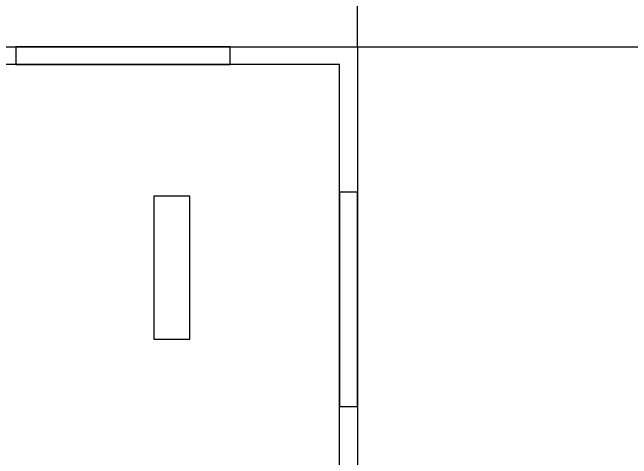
# Model space of a CAD drawing. Header units: centimetres. Extents: x 31418 to 49849, y -3781 to 3852.
# Drawn here: x 48463 to 49156, y 1491 to 1990 of the extents above; entities that cross this region are included whole.
import ezdxf

# ---------------------------------------------------------------- set-up
doc = ezdxf.new("R2010")
doc.units = ezdxf.units.CM
doc.header["$LTSCALE"] = 100
doc.header["$MEASUREMENT"] = 0
doc.layers.add('Muebles', color=11, linetype='Continuous')
doc.layers.add('MUROS', color=5, linetype='Continuous')

msp = doc.modelspace()

# ---------------------------------------------------------------- linework, layer by layer
for q in [(48848.76, 2952.04), (49848.76, 1952.04)]:
    msp.add_line((48848.76, 1952.04), q)
at = {"layer": 'Muebles'}
for p, q in [((48466.26, 1952.04), (48466.26, 1932.04)), ((48706.26, 1952.04), (48466.26, 1952.04)), ((48706.26, 1932.04), (48706.26, 1952.04)), ((48466.26, 1932.04), (48706.26, 1932.04)), ((48848.76, 1789.54), (48828.76, 1789.54)), ((48828.76, 1789.54), (48828.76, 1549.54)), ((48848.76, 1549.54), (48848.76, 1789.54)), ((48828.76, 1549.54), (48848.76, 1549.54))]:
    msp.add_line(p, q, dxfattribs=at)
msp.add_lwpolyline([(48660.99, 1784.98), (48620.99, 1784.98), (48620.99, 1624.98), (48660.99, 1624.98), (48660.99, 1784.98)], dxfattribs=at)
at = {"layer": 'MUROS'}
for p, q in [((47798.76, 1952.04), (48848.76, 1952.04)), ((48848.76, 1952.04), (48848.76, 1012.04)), ((48828.76, 1932.04), (47818.76, 1932.04)), ((48828.76, 1032.04), (48828.76, 1932.04))]:
    msp.add_line(p, q, dxfattribs=at)

doc.saveas('drawing.dxf')
